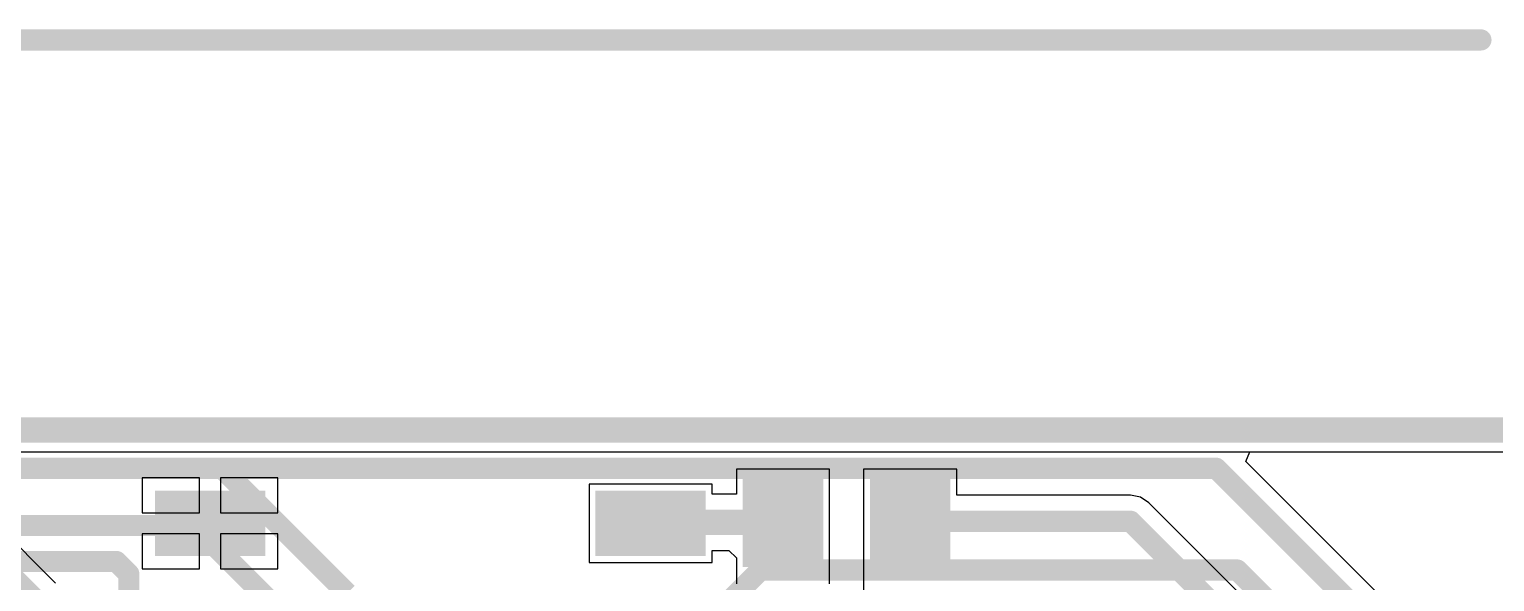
# Model space of a CAD drawing. Header units: millimetres. Extents: x -48 to 200, y -49 to 27.
# Drawn here: x 0.986 to 1.677, y 1.86 to 2.12 of the extents above; entities that cross this region are included whole.
import ezdxf

# ---------------------------------------------------------------- set-up
doc = ezdxf.new("R2010")
doc.units = ezdxf.units.MM
doc.header["$MEASUREMENT"] = 0
for name, color, linetype in [('BottomLayer', 5, 'Continuous'), ('BottomPaste', 16, 'Continuous'), ('BottomSolder', 6, 'Continuous'), ('Mechanical1', 6, 'Continuous'), ('Mechanical2', 216, 'Continuous'), ('TopLayer', 1, 'Continuous')]:
    doc.layers.add(name, color=color, linetype=linetype)

# ---------------------------------------------------------------- blocks, each defined once
blk = doc.blocks.new('R___0603_B_17')
at = {"layer": 'BottomLayer'}
for points in [[(-0.045, -0.0175), (-0.045, 0.0175), (-0.015, 0.0175), (-0.015, -0.0175)], [(0.015, -0.0175), (0.015, 0.0175), (0.045, 0.0175), (0.045, -0.0175)]]:
    blk.add_hatch(color=5, dxfattribs=at).paths.add_polyline_path(points)
at = {"layer": 'BottomPaste'}
for points in [[(-0.045, -0.0175), (-0.045, 0.0175), (-0.015, 0.0175), (-0.015, -0.0175)], [(0.015, -0.0175), (0.015, 0.0175), (0.045, 0.0175), (0.045, -0.0175)]]:
    blk.add_hatch(color=16, dxfattribs=at).paths.add_polyline_path(points)
at = {"layer": 'BottomSolder'}
for points in [[(-0.049, -0.0215), (-0.049, 0.0215), (-0.011, 0.0215), (-0.011, -0.0215)], [(0.011, -0.0215), (0.011, 0.0215), (0.049, 0.0215), (0.049, -0.0215)]]:
    blk.add_hatch(color=6, dxfattribs=at).paths.add_polyline_path(points)
blk = doc.blocks.new('16_SOIC__0_154___3_90___W______B_26')
at = {"layer": 'BottomLayer'}
for points in [[(-0.12598, 0.18642), (-0.08189, 0.18642), (-0.08189, 0.16358), (-0.12598, 0.16358)], [(0.08189, 0.18642), (0.12598, 0.18642), (0.12598, 0.16358), (0.08189, 0.16358)], [(0.08189, 0.18642), (0.12598, 0.18642), (0.12598, 0.16358), (0.08189, 0.16358)], [(-0.12598, 0.13642), (-0.08189, 0.13642), (-0.08189, 0.11358), (-0.12598, 0.11358)], [(0.08189, 0.13642), (0.12598, 0.13642), (0.12598, 0.11358), (0.08189, 0.11358)], [(-0.12598, 0.08642), (-0.08189, 0.08642), (-0.08189, 0.06358), (-0.12598, 0.06358)], [(0.08189, 0.08642), (0.12598, 0.08642), (0.12598, 0.06358), (0.08189, 0.06358)], [(-0.12598, 0.03642), (-0.08189, 0.03642), (-0.08189, 0.01358), (-0.12598, 0.01358)], [(0.08189, 0.03642), (0.12598, 0.03642), (0.12598, 0.01358), (0.08189, 0.01358)], [(-0.12598, -0.01358), (-0.08189, -0.01358), (-0.08189, -0.03642), (-0.12598, -0.03642)], [(0.08189, -0.01358), (0.12598, -0.01358), (0.12598, -0.03642), (0.08189, -0.03642)], [(-0.12598, -0.06358), (-0.08189, -0.06358), (-0.08189, -0.08642), (-0.12598, -0.08642)], [(0.08189, -0.06358), (0.12598, -0.06358), (0.12598, -0.08642), (0.08189, -0.08642)], [(-0.12598, -0.11358), (-0.08189, -0.11358), (-0.08189, -0.13642), (-0.12598, -0.13642)], [(0.08189, -0.11358), (0.12598, -0.11358), (0.12598, -0.13642), (0.08189, -0.13642)], [(-0.12598, -0.16358), (-0.08189, -0.16358), (-0.08189, -0.18642), (-0.12598, -0.18642)], [(0.08189, -0.16358), (0.12598, -0.16358), (0.12598, -0.18642), (0.08189, -0.18642)]]:
    blk.add_hatch(color=5, dxfattribs=at).paths.add_polyline_path(points)
at = {"layer": 'BottomPaste'}
for points in [[(-0.12598, 0.18642), (-0.08189, 0.18642), (-0.08189, 0.16358), (-0.12598, 0.16358)], [(0.08189, 0.18642), (0.12598, 0.18642), (0.12598, 0.16358), (0.08189, 0.16358)], [(0.08189, 0.18642), (0.12598, 0.18642), (0.12598, 0.16358), (0.08189, 0.16358)], [(-0.12598, 0.13642), (-0.08189, 0.13642), (-0.08189, 0.11358), (-0.12598, 0.11358)], [(0.08189, 0.13642), (0.12598, 0.13642), (0.12598, 0.11358), (0.08189, 0.11358)], [(-0.12598, 0.08642), (-0.08189, 0.08642), (-0.08189, 0.06358), (-0.12598, 0.06358)], [(0.08189, 0.08642), (0.12598, 0.08642), (0.12598, 0.06358), (0.08189, 0.06358)], [(-0.12598, 0.03642), (-0.08189, 0.03642), (-0.08189, 0.01358), (-0.12598, 0.01358)], [(0.08189, 0.03642), (0.12598, 0.03642), (0.12598, 0.01358), (0.08189, 0.01358)], [(-0.12598, -0.01358), (-0.08189, -0.01358), (-0.08189, -0.03642), (-0.12598, -0.03642)], [(0.08189, -0.01358), (0.12598, -0.01358), (0.12598, -0.03642), (0.08189, -0.03642)], [(-0.12598, -0.06358), (-0.08189, -0.06358), (-0.08189, -0.08642), (-0.12598, -0.08642)], [(0.08189, -0.06358), (0.12598, -0.06358), (0.12598, -0.08642), (0.08189, -0.08642)], [(-0.12598, -0.11358), (-0.08189, -0.11358), (-0.08189, -0.13642), (-0.12598, -0.13642)], [(0.08189, -0.11358), (0.12598, -0.11358), (0.12598, -0.13642), (0.08189, -0.13642)], [(-0.12598, -0.16358), (-0.08189, -0.16358), (-0.08189, -0.18642), (-0.12598, -0.18642)], [(0.08189, -0.16358), (0.12598, -0.16358), (0.12598, -0.18642), (0.08189, -0.18642)]]:
    blk.add_hatch(color=16, dxfattribs=at).paths.add_polyline_path(points)
at = {"layer": 'BottomSolder'}
for points in [[(-0.12998, 0.19042), (-0.07789, 0.19042), (-0.07789, 0.15958), (-0.12998, 0.15958)], [(0.07789, 0.19042), (0.12998, 0.19042), (0.12998, 0.15958), (0.07789, 0.15958)], [(0.07789, 0.19042), (0.12998, 0.19042), (0.12998, 0.15958), (0.07789, 0.15958)], [(-0.12998, 0.14042), (-0.07789, 0.14042), (-0.07789, 0.10958), (-0.12998, 0.10958)], [(0.07789, 0.14042), (0.12998, 0.14042), (0.12998, 0.10958), (0.07789, 0.10958)], [(-0.12998, 0.09042), (-0.07789, 0.09042), (-0.07789, 0.05958), (-0.12998, 0.05958)], [(0.07789, 0.09042), (0.12998, 0.09042), (0.12998, 0.05958), (0.07789, 0.05958)], [(-0.12998, 0.04042), (-0.07789, 0.04042), (-0.07789, 0.00958), (-0.12998, 0.00958)], [(0.07789, 0.04042), (0.12998, 0.04042), (0.12998, 0.00958), (0.07789, 0.00958)], [(-0.12998, -0.00958), (-0.07789, -0.00958), (-0.07789, -0.04042), (-0.12998, -0.04042)], [(0.07789, -0.00958), (0.12998, -0.00958), (0.12998, -0.04042), (0.07789, -0.04042)], [(-0.12998, -0.05958), (-0.07789, -0.05958), (-0.07789, -0.09042), (-0.12998, -0.09042)], [(0.07789, -0.05958), (0.12998, -0.05958), (0.12998, -0.09042), (0.07789, -0.09042)], [(-0.12998, -0.10958), (-0.07789, -0.10958), (-0.07789, -0.14042), (-0.12998, -0.14042)], [(0.07789, -0.10958), (0.12998, -0.10958), (0.12998, -0.14042), (0.07789, -0.14042)], [(-0.12998, -0.15958), (-0.07789, -0.15958), (-0.07789, -0.19042), (-0.12998, -0.19042)], [(0.07789, -0.15958), (0.12998, -0.15958), (0.12998, -0.19042), (0.07789, -0.19042)]]:
    blk.add_hatch(color=6, dxfattribs=at).paths.add_polyline_path(points)

msp = doc.modelspace()

# ---------------------------------------------------------------- linework, layer by layer
at = {"layer": 'BottomLayer'}
for p, q in [((-0.0568, 1.9208), (3.9228, 1.9208)), ((1.06635, 1.90842), (1.03931, 1.90842)), ((1.03931, 1.90842), (1.03931, 1.892)), ((1.06635, 1.892), (1.06635, 1.90842)), ((1.1034, 1.90842), (1.07635, 1.90842)), ((1.07635, 1.90842), (1.07635, 1.892)), ((1.1034, 1.892), (1.1034, 1.90842)), ((1.36368, 1.9125), (1.31968, 1.9125)), ((1.31968, 1.9125), (1.31968, 1.90075)), ((1.36368, 1.867), (1.36368, 1.9125)), ((1.42368, 1.9125), (1.37968, 1.9125)), ((1.37968, 1.9125), (1.37968, 1.8635)), ((1.42368, 1.90024), (1.42368, 1.9125)), ((1.30828, 1.90542), (1.25018, 1.90542)), ((1.25018, 1.90542), (1.25018, 1.86858)), ((1.30828, 1.90075), (1.30828, 1.90542)), ((0.99849, 1.85881), (0.96065, 1.89665)), ((1.31968, 1.90075), (1.30828, 1.90075)), ((1.50567, 1.90024), (1.42368, 1.90024)), ((1.51036, 1.8993), (1.50567, 1.90024)), ((1.51433, 1.89665), (1.51036, 1.8993)), ((1.55865, 1.85233), (1.51433, 1.89665)), ((1.03931, 1.892), (1.06635, 1.892)), ((1.07635, 1.892), (1.1034, 1.892)), ((1.06635, 1.882), (1.03931, 1.882)), ((1.03931, 1.882), (1.03931, 1.86558)), ((1.06635, 1.86558), (1.06635, 1.882)), ((1.1034, 1.882), (1.07635, 1.882)), ((1.07635, 1.882), (1.07635, 1.86558)), ((1.1034, 1.86558), (1.1034, 1.882)), ((1.30828, 1.86858), (1.30828, 1.87425)), ((1.30828, 1.87425), (1.31614, 1.87425)), ((1.31614, 1.87425), (1.31968, 1.87071)), ((1.25018, 1.86858), (1.30828, 1.86858)), ((1.31968, 1.87071), (1.31968, 1.8635)), ((1.36368, 1.862), (1.36368, 1.867)), ((1.03931, 1.86558), (1.06635, 1.86558)), ((1.07635, 1.86558), (1.1034, 1.86558)), ((1.31968, 1.8635), (1.31968, 1.8585)), ((1.36368, 1.8585), (1.36368, 1.862)), ((1.37968, 1.8635), (1.37968, 1.8635)), ((1.37968, 1.8635), (1.37968, 1.862)), ((1.37968, 1.862), (1.37968, 1.862)), ((1.37968, 1.862), (1.37968, 1.813))]:
    msp.add_line(p, q, dxfattribs=at)
for points, const_width in [([(0.952, 1.888), (1, 1.84)], 0.01), ([(1.28065, 1.887), (1.28115, 1.8875)], 0.012), ([(1.28115, 1.8875), (1.34118, 1.8875)], 0.012), ([(1.34118, 1.8875), (1.34168, 1.888)], 0.012), ([(1.40168, 1.888), (1.50567, 1.888)], 0.01), ([(1.50567, 1.888), (1.55, 1.84367)], 0.01)]:
    msp.add_lwpolyline(points, dxfattribs=dict(at, const_width=const_width))
for points, const_width in [([(1.27765, 1.887, 1), (1.28365, 1.887, 1)], 0.006), ([(1.27815, 1.8875, 1), (1.28415, 1.8875, 1)], 0.006), ([(1.27815, 1.8875, 1), (1.28415, 1.8875, 1)], 0.006), ([(1.33818, 1.8875, 1), (1.34418, 1.8875, 1)], 0.006), ([(1.33818, 1.8875, 1), (1.34418, 1.8875, 1)], 0.006), ([(1.33868, 1.888, 1), (1.34468, 1.888, 1)], 0.006), ([(1.39918, 1.888, 1), (1.40418, 1.888, 1)], 0.005), ([(1.50317, 1.888, 1), (1.50817, 1.888, 1)], 0.005), ([(1.50317, 1.888, 1), (1.50817, 1.888, 1)], 0.005)]:
    msp.add_lwpolyline(points, format="xyb", close=True, dxfattribs=dict(at, const_width=const_width))
at = {"layer": 'Mechanical1', "const_width": 0.01}
msp.add_lwpolyline([(-0.067, 2.115), (1.671, 2.115)], dxfattribs=at)
at = {"layer": 'Mechanical1', "const_width": 0.005}
msp.add_lwpolyline([(1.6685, 2.115, 1), (1.6735, 2.115, 1)], format="xyb", close=True, dxfattribs=at)
at = {"layer": 'Mechanical2', "const_width": 0.012}
msp.add_lwpolyline([(-0.067, 1.931), (3.933, 1.931)], dxfattribs=at)
at = {"layer": 'TopLayer'}
for p, q in [((1.56012, 1.91619), (1.56203, 1.9208)), ((1.62365, 1.85265), (1.56012, 1.91619)), ((1.56203, 1.9208), (3.9228, 1.9208))]:
    msp.add_line(p, q, dxfattribs=at)
at = {"layer": 'TopLayer', "const_width": 0.01}
for points in [[(0.912, 1.913), (1.077, 1.913)], [(1.077, 1.913), (1.136, 1.854)], [(1.078, 1.913), (1.546, 1.913)], [(1.546, 1.913), (1.615, 1.844)], [(0.91001, 1.886), (1.064, 1.886)], [(1.064, 1.886), (1.112, 1.838)], [(0.91705, 1.869), (1.02714, 1.869)], [(1.02714, 1.869), (1.033, 1.86314)], [(1.033, 1.637), (1.033, 1.86314)], [(1.153, 1.687), (1.331, 1.865)], [(1.331, 1.865), (1.556, 1.865)], [(1.556, 1.865), (1.59786, 1.82314)]]:
    msp.add_lwpolyline(points, dxfattribs=at)
at = {"layer": 'TopLayer', "const_width": 0.005}
for points in [[(1.0745, 1.913, 1), (1.0795, 1.913, 1)], [(1.0745, 1.913, 1), (1.0795, 1.913, 1)], [(1.0755, 1.913, 1), (1.0805, 1.913, 1)], [(1.5435, 1.913, 1), (1.5485, 1.913, 1)], [(1.5435, 1.913, 1), (1.5485, 1.913, 1)], [(1.0615, 1.886, 1), (1.0665, 1.886, 1)], [(1.0615, 1.886, 1), (1.0665, 1.886, 1)], [(1.02464, 1.869, 1), (1.02964, 1.869, 1)], [(1.02464, 1.869, 1), (1.02964, 1.869, 1)], [(1.0305, 1.86314, 1), (1.0355, 1.86314, 1)], [(1.0305, 1.86314, 1), (1.0355, 1.86314, 1)], [(1.3285, 1.865, 1), (1.3335, 1.865, 1)], [(1.3285, 1.865, 1), (1.3335, 1.865, 1)], [(1.5535, 1.865, 1), (1.5585, 1.865, 1)], [(1.5535, 1.865, 1), (1.5585, 1.865, 1)]]:
    msp.add_lwpolyline(points, format="xyb", close=True, dxfattribs=at)

# ---------------------------------------------------------------- block references
for name, p in [('R___0603_B_17', (1.37168, 1.888)), ('16_SOIC__0_154___3_90___W______B_26', (1.17529, 1.712))]:
    msp.add_blockref(name, p)

doc.saveas('drawing.dxf')
